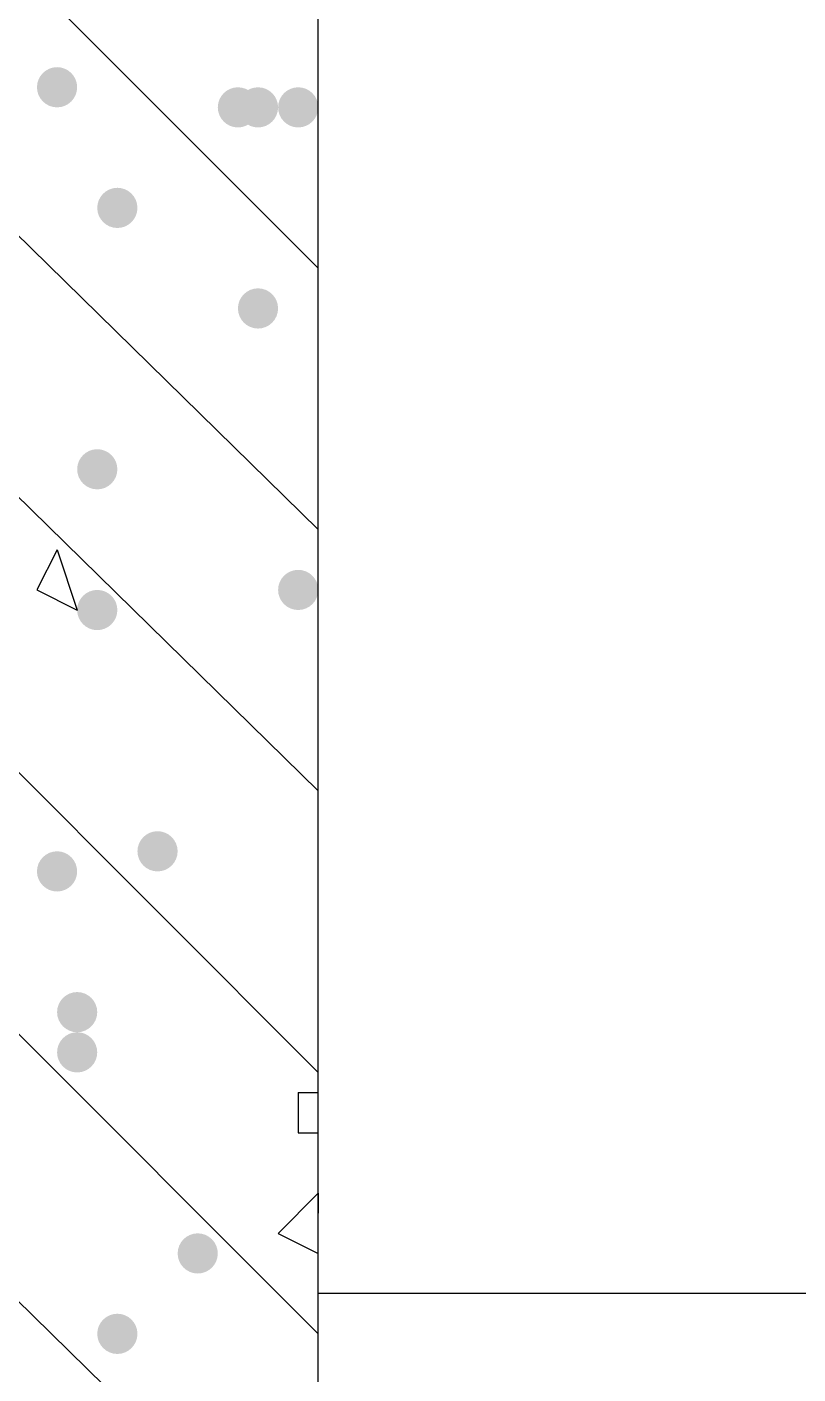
# Model space of a CAD drawing. Header units: inches. Extents: x 11 to 286, y 6 to 196.
# Drawn here: x 134.782 to 136.407, y 150.382 to 153.218 of the extents above; entities that cross this region are included whole.
import ezdxf

# ---------------------------------------------------------------- set-up
doc = ezdxf.new("R2010")
doc.units = ezdxf.units.IN
doc.header["$MEASUREMENT"] = 0
doc.layers.add('PDF_几何图形', color=7, linetype='Continuous')
doc.layers.add('PDF_实体填充', color=7, linetype='Continuous', true_color=0xffffff)

msp = doc.modelspace()

# ---------------------------------------------------------------- hatches: boundary and pattern name
at = {"layer": 'PDF_实体填充', "transparency": 33554559}
h = msp.add_hatch(color=7, dxfattribs=at)
edge = h.paths.add_edge_path(flags=0)
edge.add_spline(control_points=[(134.8881, 153.0914), (134.8881, 153.0682), (134.8691, 153.0491), (134.8458, 153.0491)], knot_values=[0, 0, 0, 0, 1, 1, 1, 1], degree=3, periodic=0)
edge.add_spline(control_points=[(134.8458, 153.0491), (134.8225, 153.0491), (134.8034, 153.0682), (134.8034, 153.0914)], knot_values=[0, 0, 0, 0, 1, 1, 1, 1], degree=3, periodic=0)
edge.add_line((134.8034, 153.0914), (134.8034, 153.0914))
edge.add_spline(control_points=[(134.8034, 153.0914), (134.8034, 153.1147), (134.8225, 153.1338), (134.8458, 153.1338)], knot_values=[0, 0, 0, 0, 1, 1, 1, 1], degree=3, periodic=0)
edge.add_spline(control_points=[(134.8458, 153.1338), (134.8691, 153.1338), (134.8881, 153.1147), (134.8881, 153.0914)], knot_values=[0, 0, 0, 0, 1, 1, 1, 1], degree=3, periodic=0)
edge.add_line((134.8881, 153.0914), (134.8881, 153.0914))
edge.add_line((134.8881, 153.0914), (134.8881, 153.0914))
h = msp.add_hatch(color=7, dxfattribs=at)
edge = h.paths.add_edge_path(flags=0)
edge.add_spline(control_points=[(135.2691, 153.0491), (135.2691, 153.0258), (135.2501, 153.0068), (135.2268, 153.0068)], knot_values=[0, 0, 0, 0, 1, 1, 1, 1], degree=3, periodic=0)
edge.add_spline(control_points=[(135.2268, 153.0068), (135.2035, 153.0068), (135.1844, 153.0258), (135.1844, 153.0491)], knot_values=[0, 0, 0, 0, 1, 1, 1, 1], degree=3, periodic=0)
edge.add_line((135.1844, 153.0491), (135.1844, 153.0491))
edge.add_spline(control_points=[(135.1844, 153.0491), (135.1844, 153.0724), (135.2035, 153.0914), (135.2268, 153.0914)], knot_values=[0, 0, 0, 0, 1, 1, 1, 1], degree=3, periodic=0)
edge.add_spline(control_points=[(135.2268, 153.0914), (135.2501, 153.0914), (135.2691, 153.0724), (135.2691, 153.0491)], knot_values=[0, 0, 0, 0, 1, 1, 1, 1], degree=3, periodic=0)
edge.add_line((135.2691, 153.0491), (135.2691, 153.0491))
edge.add_line((135.2691, 153.0491), (135.2691, 153.0491))
h = msp.add_hatch(color=7, dxfattribs=at)
edge = h.paths.add_edge_path(flags=0)
edge.add_spline(control_points=[(135.3114, 153.0491), (135.3114, 153.0258), (135.2924, 153.0068), (135.2691, 153.0068)], knot_values=[0, 0, 0, 0, 1, 1, 1, 1], degree=3, periodic=0)
edge.add_spline(control_points=[(135.2691, 153.0068), (135.2458, 153.0068), (135.2268, 153.0258), (135.2268, 153.0491)], knot_values=[0, 0, 0, 0, 1, 1, 1, 1], degree=3, periodic=0)
edge.add_line((135.2268, 153.0491), (135.2268, 153.0491))
edge.add_spline(control_points=[(135.2268, 153.0491), (135.2268, 153.0724), (135.2458, 153.0914), (135.2691, 153.0914)], knot_values=[0, 0, 0, 0, 1, 1, 1, 1], degree=3, periodic=0)
edge.add_spline(control_points=[(135.2691, 153.0914), (135.2924, 153.0914), (135.3114, 153.0724), (135.3114, 153.0491)], knot_values=[0, 0, 0, 0, 1, 1, 1, 1], degree=3, periodic=0)
edge.add_line((135.3114, 153.0491), (135.3114, 153.0491))
edge.add_line((135.3114, 153.0491), (135.3114, 153.0491))
h = msp.add_hatch(color=7, dxfattribs=at)
edge = h.paths.add_edge_path(flags=0)
edge.add_spline(control_points=[(135.3961, 153.0491), (135.3961, 153.0258), (135.3771, 153.0068), (135.3538, 153.0068)], knot_values=[0, 0, 0, 0, 1, 1, 1, 1], degree=3, periodic=0)
edge.add_spline(control_points=[(135.3538, 153.0068), (135.3305, 153.0068), (135.3114, 153.0258), (135.3114, 153.0491)], knot_values=[0, 0, 0, 0, 1, 1, 1, 1], degree=3, periodic=0)
edge.add_line((135.3114, 153.0491), (135.3114, 153.0491))
edge.add_spline(control_points=[(135.3114, 153.0491), (135.3114, 153.0724), (135.3305, 153.0914), (135.3538, 153.0914)], knot_values=[0, 0, 0, 0, 1, 1, 1, 1], degree=3, periodic=0)
edge.add_spline(control_points=[(135.3538, 153.0914), (135.3771, 153.0914), (135.3961, 153.0724), (135.3961, 153.0491)], knot_values=[0, 0, 0, 0, 1, 1, 1, 1], degree=3, periodic=0)
edge.add_line((135.3961, 153.0491), (135.3961, 153.0491))
edge.add_line((135.3961, 153.0491), (135.3961, 153.0491))
h = msp.add_hatch(color=7, dxfattribs=at)
edge = h.paths.add_edge_path(flags=0)
edge.add_spline(control_points=[(135.0151, 152.8374), (135.0151, 152.8142), (134.9961, 152.7951), (134.9728, 152.7951)], knot_values=[0, 0, 0, 0, 1, 1, 1, 1], degree=3, periodic=0)
edge.add_spline(control_points=[(134.9728, 152.7951), (134.9495, 152.7951), (134.9304, 152.8142), (134.9304, 152.8374)], knot_values=[0, 0, 0, 0, 1, 1, 1, 1], degree=3, periodic=0)
edge.add_line((134.9304, 152.8374), (134.9304, 152.8374))
edge.add_spline(control_points=[(134.9304, 152.8374), (134.9304, 152.8607), (134.9495, 152.8798), (134.9728, 152.8798)], knot_values=[0, 0, 0, 0, 1, 1, 1, 1], degree=3, periodic=0)
edge.add_spline(control_points=[(134.9728, 152.8798), (134.9961, 152.8798), (135.0151, 152.8607), (135.0151, 152.8374)], knot_values=[0, 0, 0, 0, 1, 1, 1, 1], degree=3, periodic=0)
edge.add_line((135.0151, 152.8374), (135.0151, 152.8374))
edge.add_line((135.0151, 152.8374), (135.0151, 152.8374))
h = msp.add_hatch(color=7, dxfattribs=at)
edge = h.paths.add_edge_path(flags=0)
edge.add_spline(control_points=[(135.3114, 152.6258), (135.3114, 152.6025), (135.2924, 152.5834), (135.2691, 152.5834)], knot_values=[0, 0, 0, 0, 1, 1, 1, 1], degree=3, periodic=0)
edge.add_spline(control_points=[(135.2691, 152.5834), (135.2458, 152.5834), (135.2268, 152.6025), (135.2268, 152.6258)], knot_values=[0, 0, 0, 0, 1, 1, 1, 1], degree=3, periodic=0)
edge.add_line((135.2268, 152.6258), (135.2268, 152.6258))
edge.add_spline(control_points=[(135.2268, 152.6258), (135.2268, 152.6491), (135.2458, 152.6681), (135.2691, 152.6681)], knot_values=[0, 0, 0, 0, 1, 1, 1, 1], degree=3, periodic=0)
edge.add_spline(control_points=[(135.2691, 152.6681), (135.2924, 152.6681), (135.3114, 152.6491), (135.3114, 152.6258)], knot_values=[0, 0, 0, 0, 1, 1, 1, 1], degree=3, periodic=0)
edge.add_line((135.3114, 152.6258), (135.3114, 152.6258))
edge.add_line((135.3114, 152.6258), (135.3114, 152.6258))
h = msp.add_hatch(color=7, dxfattribs=at)
edge = h.paths.add_edge_path(flags=0)
edge.add_spline(control_points=[(134.9728, 152.2871), (134.9728, 152.2638), (134.9537, 152.2448), (134.9304, 152.2448)], knot_values=[0, 0, 0, 0, 1, 1, 1, 1], degree=3, periodic=0)
edge.add_spline(control_points=[(134.9304, 152.2448), (134.9072, 152.2448), (134.8881, 152.2638), (134.8881, 152.2871)], knot_values=[0, 0, 0, 0, 1, 1, 1, 1], degree=3, periodic=0)
edge.add_line((134.8881, 152.2871), (134.8881, 152.2871))
edge.add_spline(control_points=[(134.8881, 152.2871), (134.8881, 152.3104), (134.9072, 152.3294), (134.9304, 152.3294)], knot_values=[0, 0, 0, 0, 1, 1, 1, 1], degree=3, periodic=0)
edge.add_spline(control_points=[(134.9304, 152.3294), (134.9537, 152.3294), (134.9728, 152.3104), (134.9728, 152.2871)], knot_values=[0, 0, 0, 0, 1, 1, 1, 1], degree=3, periodic=0)
edge.add_line((134.9728, 152.2871), (134.9728, 152.2871))
edge.add_line((134.9728, 152.2871), (134.9728, 152.2871))
h = msp.add_hatch(color=7, dxfattribs=at)
edge = h.paths.add_edge_path(flags=0)
edge.add_spline(control_points=[(135.3961, 152.0331), (135.3961, 152.0098), (135.3771, 151.9908), (135.3538, 151.9908)], knot_values=[0, 0, 0, 0, 1, 1, 1, 1], degree=3, periodic=0)
edge.add_spline(control_points=[(135.3538, 151.9908), (135.3305, 151.9908), (135.3114, 152.0098), (135.3114, 152.0331)], knot_values=[0, 0, 0, 0, 1, 1, 1, 1], degree=3, periodic=0)
edge.add_line((135.3114, 152.0331), (135.3114, 152.0331))
edge.add_spline(control_points=[(135.3114, 152.0331), (135.3114, 152.0564), (135.3305, 152.0754), (135.3538, 152.0754)], knot_values=[0, 0, 0, 0, 1, 1, 1, 1], degree=3, periodic=0)
edge.add_spline(control_points=[(135.3538, 152.0754), (135.3771, 152.0754), (135.3961, 152.0564), (135.3961, 152.0331)], knot_values=[0, 0, 0, 0, 1, 1, 1, 1], degree=3, periodic=0)
edge.add_line((135.3961, 152.0331), (135.3961, 152.0331))
edge.add_line((135.3961, 152.0331), (135.3961, 152.0331))
h = msp.add_hatch(color=7, dxfattribs=at)
edge = h.paths.add_edge_path(flags=0)
edge.add_spline(control_points=[(134.9728, 151.9908), (134.9728, 151.9675), (134.9537, 151.9484), (134.9304, 151.9484)], knot_values=[0, 0, 0, 0, 1, 1, 1, 1], degree=3, periodic=0)
edge.add_spline(control_points=[(134.9304, 151.9484), (134.9072, 151.9484), (134.8881, 151.9675), (134.8881, 151.9908)], knot_values=[0, 0, 0, 0, 1, 1, 1, 1], degree=3, periodic=0)
edge.add_line((134.8881, 151.9908), (134.8881, 151.9908))
edge.add_spline(control_points=[(134.8881, 151.9908), (134.8881, 152.0141), (134.9072, 152.0331), (134.9304, 152.0331)], knot_values=[0, 0, 0, 0, 1, 1, 1, 1], degree=3, periodic=0)
edge.add_spline(control_points=[(134.9304, 152.0331), (134.9537, 152.0331), (134.9728, 152.0141), (134.9728, 151.9908)], knot_values=[0, 0, 0, 0, 1, 1, 1, 1], degree=3, periodic=0)
edge.add_line((134.9728, 151.9908), (134.9728, 151.9908))
edge.add_line((134.9728, 151.9908), (134.9728, 151.9908))
h = msp.add_hatch(color=7, dxfattribs=at)
edge = h.paths.add_edge_path(flags=0)
edge.add_spline(control_points=[(135.0998, 151.4828), (135.0998, 151.4595), (135.0807, 151.4404), (135.0574, 151.4404)], knot_values=[0, 0, 0, 0, 1, 1, 1, 1], degree=3, periodic=0)
edge.add_spline(control_points=[(135.0574, 151.4404), (135.0342, 151.4404), (135.0151, 151.4595), (135.0151, 151.4828)], knot_values=[0, 0, 0, 0, 1, 1, 1, 1], degree=3, periodic=0)
edge.add_line((135.0151, 151.4828), (135.0151, 151.4828))
edge.add_spline(control_points=[(135.0151, 151.4828), (135.0151, 151.5061), (135.0342, 151.5251), (135.0574, 151.5251)], knot_values=[0, 0, 0, 0, 1, 1, 1, 1], degree=3, periodic=0)
edge.add_spline(control_points=[(135.0574, 151.5251), (135.0807, 151.5251), (135.0998, 151.5061), (135.0998, 151.4828)], knot_values=[0, 0, 0, 0, 1, 1, 1, 1], degree=3, periodic=0)
edge.add_line((135.0998, 151.4828), (135.0998, 151.4828))
edge.add_line((135.0998, 151.4828), (135.0998, 151.4828))
h = msp.add_hatch(color=7, dxfattribs=at)
edge = h.paths.add_edge_path(flags=0)
edge.add_spline(control_points=[(134.8881, 151.4404), (134.8881, 151.4172), (134.8691, 151.3981), (134.8458, 151.3981)], knot_values=[0, 0, 0, 0, 1, 1, 1, 1], degree=3, periodic=0)
edge.add_spline(control_points=[(134.8458, 151.3981), (134.8225, 151.3981), (134.8034, 151.4172), (134.8034, 151.4404)], knot_values=[0, 0, 0, 0, 1, 1, 1, 1], degree=3, periodic=0)
edge.add_line((134.8034, 151.4404), (134.8034, 151.4404))
edge.add_spline(control_points=[(134.8034, 151.4404), (134.8034, 151.4637), (134.8225, 151.4828), (134.8458, 151.4828)], knot_values=[0, 0, 0, 0, 1, 1, 1, 1], degree=3, periodic=0)
edge.add_spline(control_points=[(134.8458, 151.4828), (134.8691, 151.4828), (134.8881, 151.4637), (134.8881, 151.4404)], knot_values=[0, 0, 0, 0, 1, 1, 1, 1], degree=3, periodic=0)
edge.add_line((134.8881, 151.4404), (134.8881, 151.4404))
edge.add_line((134.8881, 151.4404), (134.8881, 151.4404))
h = msp.add_hatch(color=7, dxfattribs=at)
edge = h.paths.add_edge_path(flags=0)
edge.add_spline(control_points=[(134.9304, 151.1441), (134.9304, 151.1208), (134.9114, 151.1018), (134.8881, 151.1018)], knot_values=[0, 0, 0, 0, 1, 1, 1, 1], degree=3, periodic=0)
edge.add_spline(control_points=[(134.8881, 151.1018), (134.8648, 151.1018), (134.8458, 151.1208), (134.8458, 151.1441)], knot_values=[0, 0, 0, 0, 1, 1, 1, 1], degree=3, periodic=0)
edge.add_line((134.8458, 151.1441), (134.8458, 151.1441))
edge.add_spline(control_points=[(134.8458, 151.1441), (134.8458, 151.1674), (134.8648, 151.1864), (134.8881, 151.1864)], knot_values=[0, 0, 0, 0, 1, 1, 1, 1], degree=3, periodic=0)
edge.add_spline(control_points=[(134.8881, 151.1864), (134.9114, 151.1864), (134.9304, 151.1674), (134.9304, 151.1441)], knot_values=[0, 0, 0, 0, 1, 1, 1, 1], degree=3, periodic=0)
edge.add_line((134.9304, 151.1441), (134.9304, 151.1441))
edge.add_line((134.9304, 151.1441), (134.9304, 151.1441))
h = msp.add_hatch(color=7, dxfattribs=at)
edge = h.paths.add_edge_path(flags=0)
edge.add_spline(control_points=[(134.9304, 151.0594), (134.9304, 151.0362), (134.9114, 151.0171), (134.8881, 151.0171)], knot_values=[0, 0, 0, 0, 1, 1, 1, 1], degree=3, periodic=0)
edge.add_spline(control_points=[(134.8881, 151.0171), (134.8648, 151.0171), (134.8458, 151.0362), (134.8458, 151.0594)], knot_values=[0, 0, 0, 0, 1, 1, 1, 1], degree=3, periodic=0)
edge.add_line((134.8458, 151.0594), (134.8458, 151.0594))
edge.add_spline(control_points=[(134.8458, 151.0594), (134.8458, 151.0827), (134.8648, 151.1018), (134.8881, 151.1018)], knot_values=[0, 0, 0, 0, 1, 1, 1, 1], degree=3, periodic=0)
edge.add_spline(control_points=[(134.8881, 151.1018), (134.9114, 151.1018), (134.9304, 151.0827), (134.9304, 151.0594)], knot_values=[0, 0, 0, 0, 1, 1, 1, 1], degree=3, periodic=0)
edge.add_line((134.9304, 151.0594), (134.9304, 151.0594))
edge.add_line((134.9304, 151.0594), (134.9304, 151.0594))
h = msp.add_hatch(color=7, dxfattribs=at)
edge = h.paths.add_edge_path(flags=0)
edge.add_spline(control_points=[(135.1844, 150.6361), (135.1844, 150.6128), (135.1654, 150.5938), (135.1421, 150.5938)], knot_values=[0, 0, 0, 0, 1, 1, 1, 1], degree=3, periodic=0)
edge.add_spline(control_points=[(135.1421, 150.5938), (135.1188, 150.5938), (135.0998, 150.6128), (135.0998, 150.6361)], knot_values=[0, 0, 0, 0, 1, 1, 1, 1], degree=3, periodic=0)
edge.add_line((135.0998, 150.6361), (135.0998, 150.6361))
edge.add_spline(control_points=[(135.0998, 150.6361), (135.0998, 150.6594), (135.1188, 150.6784), (135.1421, 150.6784)], knot_values=[0, 0, 0, 0, 1, 1, 1, 1], degree=3, periodic=0)
edge.add_spline(control_points=[(135.1421, 150.6784), (135.1654, 150.6784), (135.1844, 150.6594), (135.1844, 150.6361)], knot_values=[0, 0, 0, 0, 1, 1, 1, 1], degree=3, periodic=0)
edge.add_line((135.1844, 150.6361), (135.1844, 150.6361))
edge.add_line((135.1844, 150.6361), (135.1844, 150.6361))
h = msp.add_hatch(color=7, dxfattribs=at)
edge = h.paths.add_edge_path(flags=0)
edge.add_spline(control_points=[(135.0151, 150.4668), (135.0151, 150.4435), (134.9961, 150.4244), (134.9728, 150.4244)], knot_values=[0, 0, 0, 0, 1, 1, 1, 1], degree=3, periodic=0)
edge.add_spline(control_points=[(134.9728, 150.4244), (134.9495, 150.4244), (134.9304, 150.4435), (134.9304, 150.4668)], knot_values=[0, 0, 0, 0, 1, 1, 1, 1], degree=3, periodic=0)
edge.add_line((134.9304, 150.4668), (134.9304, 150.4668))
edge.add_spline(control_points=[(134.9304, 150.4668), (134.9304, 150.4901), (134.9495, 150.5091), (134.9728, 150.5091)], knot_values=[0, 0, 0, 0, 1, 1, 1, 1], degree=3, periodic=0)
edge.add_spline(control_points=[(134.9728, 150.5091), (134.9961, 150.5091), (135.0151, 150.4901), (135.0151, 150.4668)], knot_values=[0, 0, 0, 0, 1, 1, 1, 1], degree=3, periodic=0)
edge.add_line((135.0151, 150.4668), (135.0151, 150.4668))
edge.add_line((135.0151, 150.4668), (135.0151, 150.4668))

# ---------------------------------------------------------------- linework, layer by layer
at = {"layer": 'PDF_几何图形'}
for p, q in [((135.3961, 124.6858), (135.3961, 166.5534)), ((133.3641, 154.7424), (135.3961, 152.7104)), ((133.3641, 154.1498), (135.3961, 152.1601)), ((133.3641, 153.5994), (135.3961, 151.6098)), ((133.3641, 153.0491), (135.3961, 151.0171)), ((133.3641, 152.4988), (135.3961, 150.4668)), ((134.8458, 152.1178), (134.8034, 152.0331)), ((134.8458, 152.1178), (134.8881, 151.9908)), ((134.8034, 152.0331), (134.8881, 151.9908)), ((133.3641, 151.9061), (135.3961, 149.9164)), ((135.3538, 150.9748), (135.3961, 150.9748)), ((135.3538, 150.9748), (135.3538, 150.8901)), ((135.3538, 150.8901), (135.3961, 150.8901)), ((135.3961, 150.7631), (135.3114, 150.6784)), ((135.3961, 150.7631), (135.3961, 150.7208)), ((135.3114, 150.6784), (135.3961, 150.6361)), ((161.7698, 150.5514), (135.3961, 150.5514))]:
    msp.add_line(p, q, dxfattribs=at)

doc.saveas('drawing.dxf')
